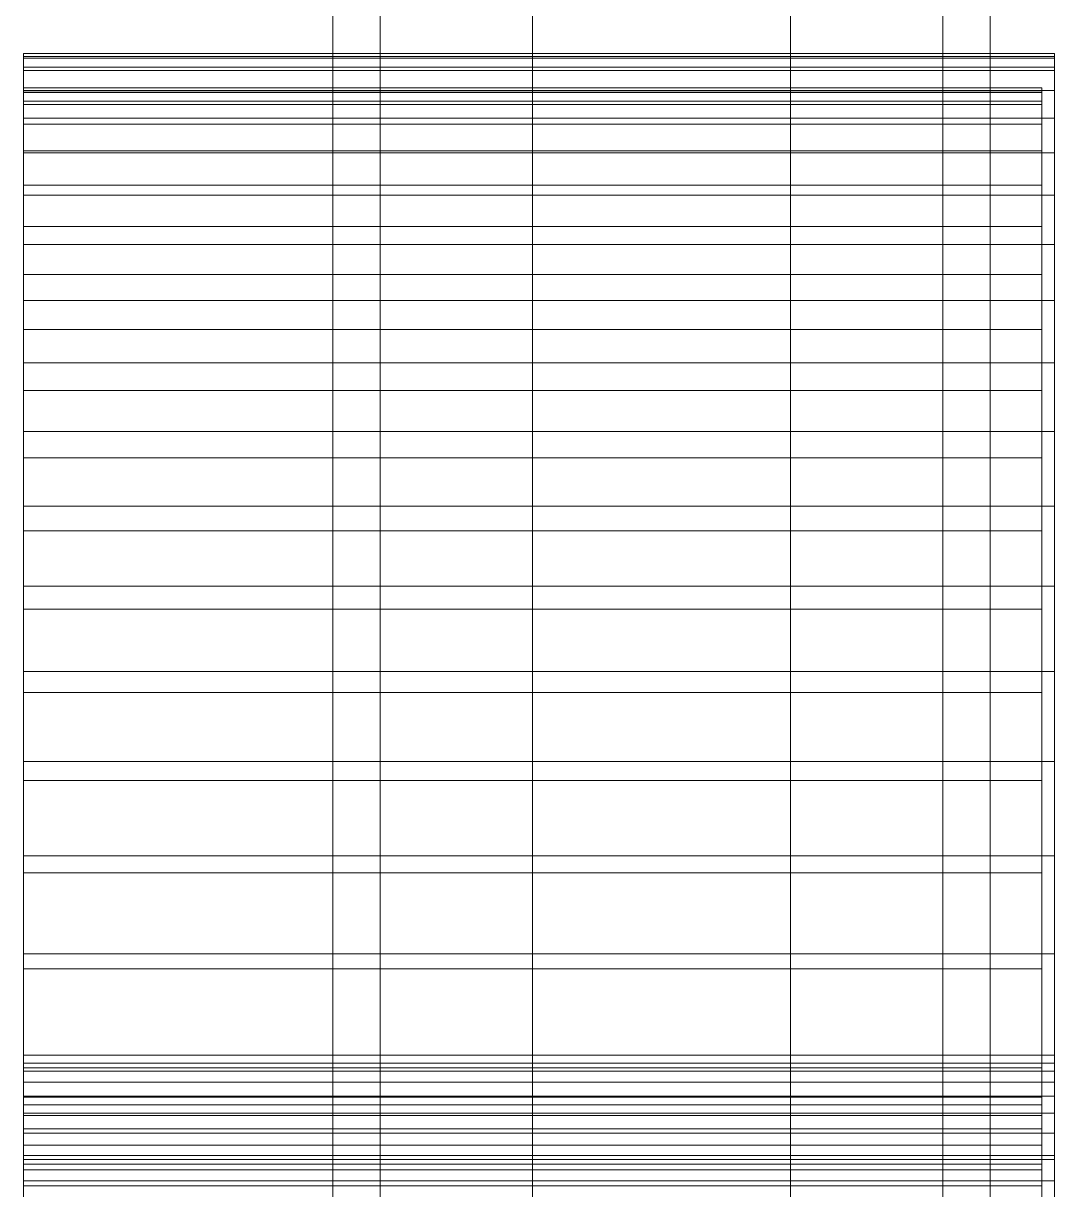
# Model space of a CAD drawing. Header units: millimetres. Extents: x -1970 to 34302, y -65268 to 6837.
# Drawn here: x -1970 to -1730, y -34224.5 to -33953 of the extents above; entities that cross this region are included whole.
import ezdxf

# ---------------------------------------------------------------- set-up
doc = ezdxf.new("R2010")
doc.units = ezdxf.units.MM
doc.layers.add('frontal_briquetadora', color=7, linetype='Continuous', lineweight=0)
doc.layers.add('frontal_tolva', color=7, linetype='Continuous', lineweight=0)

msp = doc.modelspace()

# ---------------------------------------------------------------- linework, layer by layer
at = {"layer": 'frontal_briquetadora'}
for p, q in [((-1970, -33960.718), (-1970, -33960.01)), ((-1970, -33960.01), (-1970, -33961.099)), ((-1970, -33960.01), (-1730, -33960.01)), ((-1730, -33960.01), (-1730, -33961.099)), ((-1730, -33960.718), (-1730, -33960.01)), ((-1970, -33963.218), (-1970, -33960.718)), ((-1970, -33960.718), (-1730, -33960.718)), ((-1970, -33961.099), (-1970, -33963.979)), ((-1970, -33961.099), (-1730, -33961.099)), ((-1730, -33963.218), (-1730, -33960.718)), ((-1730, -33961.099), (-1730, -33963.979)), ((-1970, -34195.052), (-1970, -33963.218)), ((-1970, -33963.218), (-1730, -33963.218)), ((-1970, -33963.979), (-1970, -33968.636)), ((-1970, -33963.979), (-1730, -33963.979)), ((-1730, -34195.052), (-1730, -33963.218)), ((-1730, -33963.979), (-1730, -33968.636)), ((-1970, -33968.01), (-1970, -33969.075)), ((-1970, -33968.702), (-1970, -33968.01)), ((-1970, -33968.01), (-1733, -33968.01)), ((-1733, -33968.702), (-1733, -33968.01)), ((-1733, -33968.01), (-1733, -33969.075)), ((-1970, -33968.636), (-1970, -33975.047)), ((-1970, -33968.636), (-1730, -33968.636)), ((-1970, -33971.148), (-1970, -33968.702)), ((-1970, -33968.702), (-1733, -33968.702)), ((-1970, -33969.075), (-1970, -33971.893)), ((-1970, -33969.075), (-1733, -33969.075)), ((-1733, -33971.148), (-1733, -33968.702)), ((-1733, -33969.075), (-1733, -33971.893)), ((-1730, -33968.636), (-1730, -33975.047)), ((-1970, -34202.983), (-1970, -33971.148)), ((-1970, -33971.148), (-1733, -33971.148)), ((-1970, -33971.893), (-1970, -33976.449)), ((-1970, -33971.893), (-1733, -33971.893)), ((-1733, -34202.983), (-1733, -33971.148)), ((-1733, -33971.893), (-1733, -33976.449)), ((-1970, -33975.047), (-1970, -33983.182)), ((-1970, -33975.047), (-1730, -33975.047)), ((-1730, -33975.047), (-1730, -33983.182)), ((-1970, -33976.449), (-1970, -33982.722)), ((-1970, -33976.449), (-1733, -33976.449)), ((-1733, -33976.449), (-1733, -33982.722)), ((-1970, -33982.722), (-1970, -33990.681)), ((-1970, -33982.722), (-1733, -33982.722)), ((-1970, -33983.182), (-1970, -33993)), ((-1970, -33983.182), (-1730, -33983.182)), ((-1733, -33982.722), (-1733, -33990.681)), ((-1730, -33983.182), (-1730, -33993)), ((-1970, -33990.681), (-1970, -34000.287)), ((-1970, -33990.681), (-1733, -33990.681)), ((-1733, -33990.681), (-1733, -34000.287)), ((-1970, -33993), (-1970, -34004.455)), ((-1970, -33993), (-1730, -33993)), ((-1730, -33993), (-1730, -34004.455)), ((-1970, -34000.287), (-1970, -34011.494)), ((-1970, -34000.287), (-1733, -34000.287)), ((-1733, -34000.287), (-1733, -34011.494)), ((-1970, -34004.455), (-1970, -34017.49)), ((-1970, -34004.455), (-1730, -34004.455)), ((-1730, -34004.455), (-1730, -34017.49)), ((-1970, -34011.494), (-1970, -34024.247)), ((-1970, -34011.494), (-1733, -34011.494)), ((-1733, -34011.494), (-1733, -34024.247)), ((-1970, -34017.49), (-1970, -34032.043)), ((-1970, -34017.49), (-1730, -34017.49)), ((-1730, -34017.49), (-1730, -34032.043)), ((-1970, -34024.247), (-1970, -34038.485)), ((-1970, -34024.247), (-1733, -34024.247)), ((-1733, -34024.247), (-1733, -34038.485)), ((-1970, -34032.043), (-1970, -34048.042)), ((-1970, -34032.043), (-1730, -34032.043)), ((-1730, -34032.043), (-1730, -34048.042)), ((-1970, -34038.485), (-1970, -34054.138)), ((-1970, -34038.485), (-1733, -34038.485)), ((-1733, -34038.485), (-1733, -34054.138)), ((-1970, -34048.042), (-1970, -34065.41)), ((-1970, -34048.042), (-1730, -34048.042)), ((-1730, -34048.042), (-1730, -34065.41)), ((-1970, -34054.138), (-1970, -34071.131)), ((-1970, -34054.138), (-1733, -34054.138)), ((-1733, -34054.138), (-1733, -34071.131)), ((-1970, -34065.41), (-1970, -34084.063)), ((-1970, -34065.41), (-1730, -34065.41)), ((-1730, -34065.41), (-1730, -34084.063)), ((-1970, -34071.131), (-1970, -34089.38)), ((-1970, -34071.131), (-1733, -34071.131)), ((-1733, -34071.131), (-1733, -34089.38)), ((-1970, -34084.063), (-1970, -34103.91)), ((-1970, -34084.063), (-1730, -34084.063)), ((-1730, -34084.063), (-1730, -34103.91)), ((-1970, -34089.38), (-1970, -34108.798)), ((-1970, -34089.38), (-1733, -34089.38)), ((-1733, -34089.38), (-1733, -34108.798)), ((-1970, -34103.91), (-1970, -34124.854)), ((-1970, -34103.91), (-1730, -34103.91)), ((-1730, -34103.91), (-1730, -34124.854)), ((-1970, -34108.798), (-1970, -34129.289)), ((-1970, -34108.798), (-1733, -34108.798)), ((-1733, -34108.798), (-1733, -34129.289)), ((-1970, -34124.854), (-1970, -34146.794)), ((-1970, -34124.854), (-1730, -34124.854)), ((-1730, -34124.854), (-1730, -34146.794)), ((-1970, -34129.289), (-1970, -34150.756)), ((-1970, -34129.289), (-1733, -34129.289)), ((-1733, -34129.289), (-1733, -34150.756)), ((-1970, -34146.794), (-1970, -34169.624)), ((-1970, -34146.794), (-1730, -34146.794)), ((-1730, -34146.794), (-1730, -34169.624)), ((-1970, -34150.756), (-1970, -34173.092)), ((-1970, -34150.756), (-1733, -34150.756)), ((-1733, -34150.756), (-1733, -34173.092)), ((-1970, -34169.624), (-1970, -34193.233)), ((-1970, -34169.624), (-1730, -34169.624)), ((-1730, -34169.624), (-1730, -34193.233)), ((-1970, -34173.092), (-1970, -34196.19)), ((-1970, -34173.092), (-1733, -34173.092)), ((-1733, -34173.092), (-1733, -34196.19)), ((-1970, -34193.233), (-1970, -34217.505)), ((-1970, -34193.233), (-1730, -34193.233)), ((-1730, -34193.233), (-1730, -34217.505)), ((-1970, -34196.935), (-1970, -34195.052)), ((-1970, -34195.052), (-1730, -34195.052)), ((-1970, -34196.19), (-1970, -34219.938)), ((-1970, -34196.19), (-1733, -34196.19)), ((-1733, -34196.19), (-1733, -34219.938)), ((-1730, -34196.935), (-1730, -34195.052)), ((-1970, -34199.515), (-1970, -34196.935)), ((-1970, -34196.935), (-1730, -34196.935)), ((-1730, -34199.515), (-1730, -34196.935)), ((-1970, -34202.784), (-1970, -34199.515)), ((-1970, -34199.515), (-1730, -34199.515)), ((-1730, -34202.784), (-1730, -34199.515)), ((-1970, -34206.73), (-1970, -34202.784)), ((-1970, -34202.784), (-1730, -34202.784)), ((-1970, -34204.786), (-1970, -34202.983)), ((-1970, -34202.983), (-1733, -34202.983)), ((-1733, -34204.786), (-1733, -34202.983)), ((-1730, -34206.73), (-1730, -34202.784)), ((-1970, -34207.258), (-1970, -34204.786)), ((-1970, -34204.786), (-1733, -34204.786)), ((-1970, -34211.337), (-1970, -34206.73)), ((-1970, -34206.73), (-1730, -34206.73)), ((-1733, -34207.258), (-1733, -34204.786)), ((-1730, -34211.337), (-1730, -34206.73)), ((-1970, -34210.389), (-1970, -34207.258)), ((-1970, -34207.258), (-1733, -34207.258)), ((-1733, -34210.389), (-1733, -34207.258)), ((-1970, -34214.169), (-1970, -34210.389)), ((-1970, -34210.389), (-1733, -34210.389)), ((-1970, -34216.589), (-1970, -34211.337)), ((-1970, -34211.337), (-1730, -34211.337)), ((-1733, -34214.169), (-1733, -34210.389)), ((-1730, -34216.589), (-1730, -34211.337)), ((-1970, -34218.582), (-1970, -34214.169)), ((-1970, -34214.169), (-1733, -34214.169)), ((-1733, -34218.582), (-1733, -34214.169)), ((-1970, -34222.465), (-1970, -34216.589)), ((-1970, -34216.589), (-1730, -34216.589)), ((-1970, -34217.505), (-1970, -34242.324)), ((-1970, -34217.505), (-1730, -34217.505)), ((-1730, -34222.465), (-1730, -34216.589)), ((-1730, -34217.505), (-1730, -34242.324)), ((-1970, -34223.613), (-1970, -34218.582)), ((-1970, -34218.582), (-1733, -34218.582)), ((-1970, -34219.938), (-1970, -34244.22)), ((-1970, -34219.938), (-1733, -34219.938)), ((-1733, -34223.613), (-1733, -34218.582)), ((-1733, -34219.938), (-1733, -34244.22)), ((-1970, -34228.945), (-1970, -34222.465)), ((-1970, -34222.465), (-1730, -34222.465)), ((-1730, -34228.945), (-1730, -34222.465)), ((-1970, -34229.242), (-1970, -34223.613)), ((-1970, -34223.613), (-1733, -34223.613)), ((-1733, -34229.242), (-1733, -34223.613))]:
    msp.add_line(p, q, dxfattribs=at)
at = {"layer": 'frontal_tolva'}
for p, q in [((-1898, -35980), (-1898, -32700)), ((-1887, -35980), (-1887, -32700)), ((-1756, -35980), (-1756, -32700)), ((-1745, -35980), (-1745, -32700)), ((-1851.5, -34332.806), (-1851.5, -32835.806)), ((-1791.5, -32835.806), (-1791.5, -34332.806)), ((-1851.5, -32870.194), (-1851.5, -34367.194)), ((-1791.5, -34367.194), (-1791.5, -32870.194))]:
    msp.add_line(p, q, dxfattribs=at)

doc.saveas('drawing.dxf')
